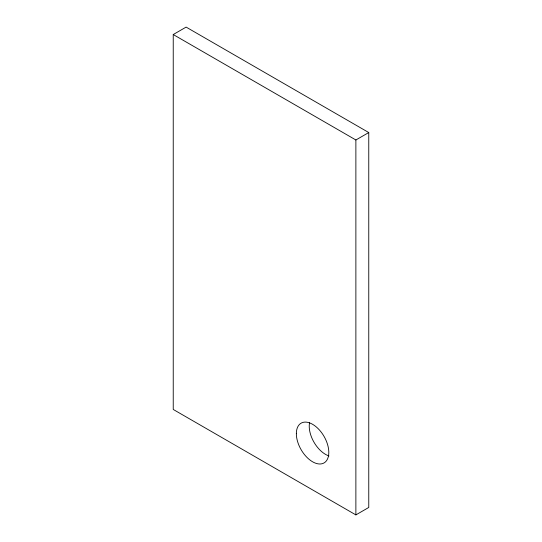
<?xml version="1.0" encoding="UTF-8"?>
<svg xmlns="http://www.w3.org/2000/svg" width="542" height="542" viewBox="0 0 542 542"><rect width="100%" height="100%" fill="white"/><g stroke="black" fill="none" stroke-linecap="round" stroke-linejoin="round"><path stroke-width="0.81" d="M173.237 34.539L186.123 27.1L368.763 132.546L368.763 507.461L355.877 514.9L173.237 409.454L173.237 34.539L355.877 139.985L368.763 132.546M355.877 139.985L355.877 514.9M328.98 455.93A22.96 13.259 60 0 1 309.618 422.387M296.345 433.668A22.96 13.259 60 0 0 320.695 463.959A22.96 13.259 60 0 0 320.695 431.493A22.96 13.259 60 0 0 296.345 433.668"/></g></svg>
